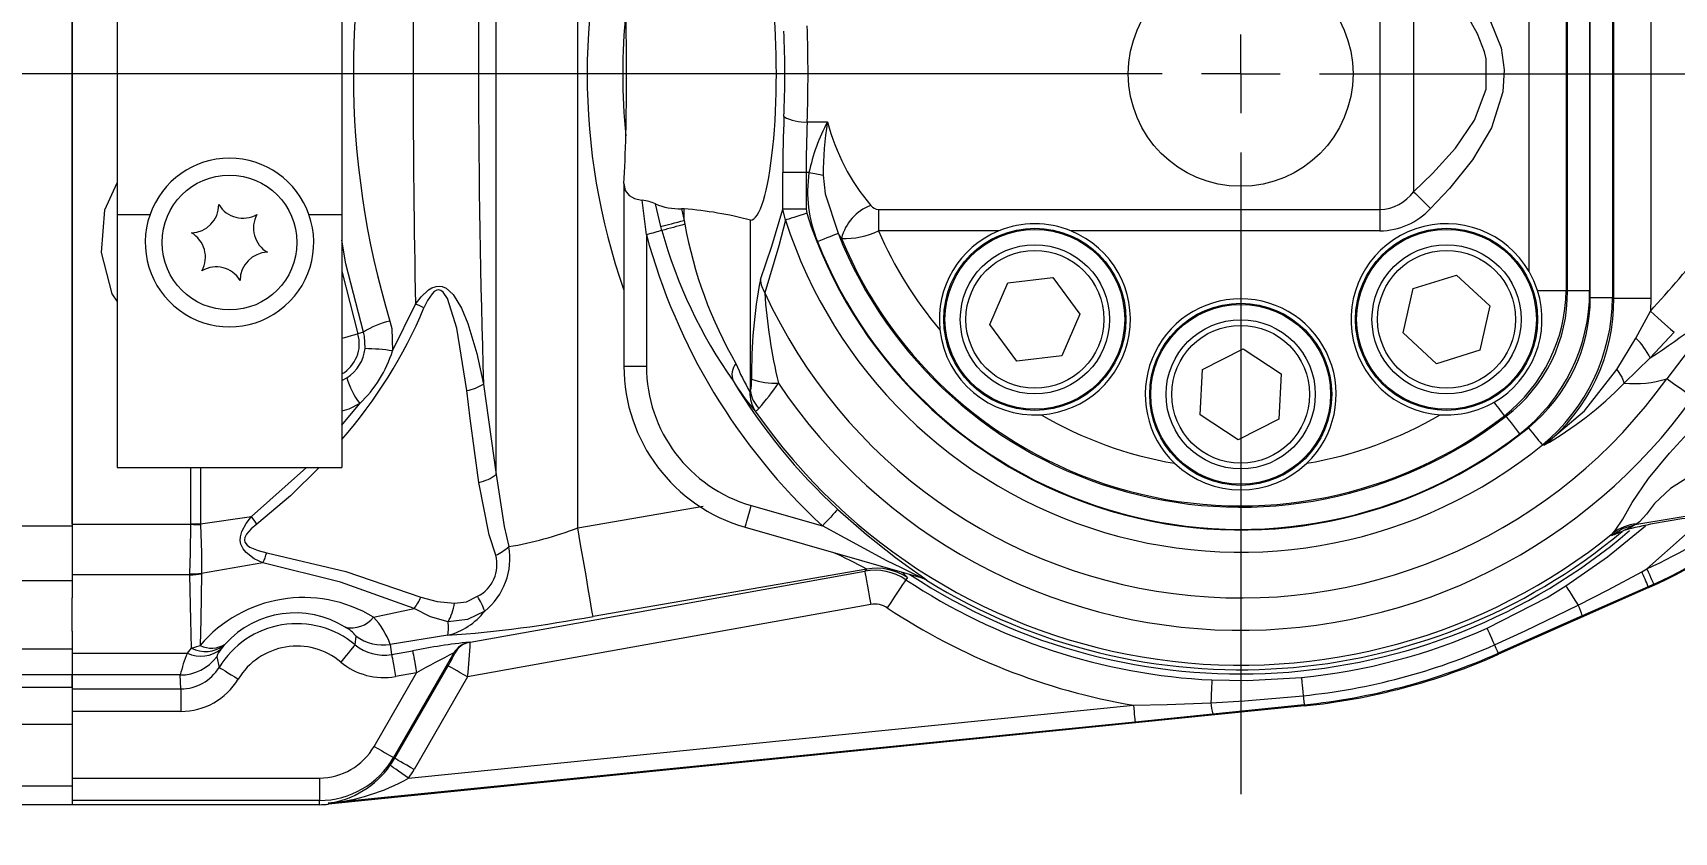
# Model space of a CAD drawing. Header units: millimetres. Extents: x 20 to 768, y 29 to 540.
# Drawn here: x 264.55 to 279.16, y 450.76 to 457.87 of the extents above; entities that cross this region are included whole.
import ezdxf

# ---------------------------------------------------------------- set-up
doc = ezdxf.new("R2010")
doc.units = ezdxf.units.MM
doc.linetypes.add('CENTERX2', pattern=[20.32, 12.7, -2.54, 2.54, -2.54])
doc.styles.add('SLDTEXTSTYLE0', font='TXT', dxfattribs={"width": 0.605})
doc.dimstyles.new('SLDDIMSTYLE0', dxfattribs={"dimtxt": 3.5, "dimasz": 3.5, "dimexe": 0, "dimexo": 0.0625, "dimgap": 0.875, "dimtad": 1, "dimtoh": 1, "dimlfac": 10, "dimrnd": 1e-09, "dimzin": 12, "dimdsep": 46, "dimtxsty": 'SLDTEXTSTYLE0', "dimsah": 1, "dimcen": 0.09, "dimadec": 0, "dimazin": 0, "dimtfac": 1, "dimtdec": 3, "dimtofl": 0, "dimtmove": 0, "dimatfit": 3, "dimfxl": 1, "dimfrac": 2, "dimtolj": 1, "dimtzin": 12, "dimarcsym": 0})

# ---------------------------------------------------------------- blocks, each defined once
blk = doc.blocks.new('Block3')
at = {"color": 7, "linetype": 'Continuous', "lineweight": 15}
blk.add_circle((1181.3, 1734.82), 10, dxfattribs=at)
blk = doc.blocks.new('*D11')
at = {"color": 7, "linetype": 'Continuous', "lineweight": 0, "transparency": 16777216}
for p, q in [((203.003, 512.502), (355.828, 512.502)), ((354.328, 252.399), (354.328, 512.502)), ((232.505, 252.399), (355.828, 252.399))]:
    blk.add_line(p, q, dxfattribs=at)
for points in [[(354.328, 512.502), (353.79, 509.002), (354.867, 509.002)], [(354.328, 252.399), (354.867, 255.899), (353.79, 255.899)]]:
    blk.add_solid(points, dxfattribs=at)
at = {"color": 7, "linetype": 'Continuous', "lineweight": 0, "transparency": 16777216, "insert": (349.816, 377.113), "char_height": 3.5, "attachment_point": 1, "rotation": 90, "style": 'SLDTEXTSTYLE0'}
blk.add_mtext('2601', dxfattribs=at)
blk = doc.blocks.new('SW_CENTERMARKSYMBOL_2')
at = {"color": 0, "linetype": 'Continuous', "lineweight": 0}
for p, q in [((0, 0), (0, 0.35)), ((-0.7, 0), (-67.625, 0)), ((0, 0), (-0.35, 0)), ((0, 0), (0, -0.35)), ((0, 0), (0.35, 0)), ((0.7, 0), (21.737, 0)), ((0, -0.7), (0, -6.408))]:
    blk.add_line(p, q, dxfattribs=at)

msp = doc.modelspace()

# ---------------------------------------------------------------- linework, layer by layer
at = {"color": 7, "linetype": 'Continuous', "lineweight": 15}
for p, q in [((264.899026, 461.85818), (264.899026, 453.478828)), ((264.899026, 453.495827), (264.899026, 461.85818)), ((269.399027, 453.46382), (269.399027, 461.409751)), ((268.673979, 453.937593), (268.673979, 461.065713)), ((278.195713, 459.426907), (278.195713, 455.576399)), ((278.207193, 455.570772), (278.207193, 459.432534)), ((278.404526, 459.432534), (278.404526, 455.570772)), ((278.410439, 455.513504), (278.410439, 459.489802)), ((278.607772, 459.489802), (278.607772, 455.513504)), ((278.619252, 455.508056), (278.619252, 459.49525)), ((278.948144, 459.49525), (278.948144, 455.508056)), ((277.866821, 455.743888), (277.866821, 459.259406)), ((265.299027, 458.751658), (265.299027, 456.251648)), ((267.299025, 458.751658), (267.299025, 456.251648)), ((276.538257, 458.707658), (276.538257, 456.295648)), ((276.838253, 458.549526), (276.838253, 456.453768)), ((271.440779, 457.074157), (271.622352, 457.074157)), ((269.809781, 456.518844), (269.809781, 454.901651)), ((271.430789, 456.624153), (271.223979, 456.624153)), ((271.223979, 456.297079), (271.223979, 456.624153)), ((271.456884, 456.624153), (271.430789, 456.624153)), ((271.430789, 456.624153), (271.430789, 456.297079)), ((270.009784, 456.07101), (269.972811, 456.377819)), ((265.299027, 456.251648), (265.591918, 456.251648)), ((265.299027, 456.251648), (265.299027, 454.001656)), ((267.006133, 456.251648), (267.299025, 456.251648)), ((267.299025, 456.251648), (267.299025, 454.001656)), ((270.137958, 456.144837), (270.091002, 456.344679)), ((270.345567, 456.301657), (270.321099, 456.301657)), ((270.321099, 456.301657), (270.345567, 456.19804)), ((270.345567, 456.19804), (270.345567, 456.301657)), ((271.430789, 456.297079), (271.223979, 456.297079)), ((271.248333, 456.201151), (271.223979, 456.297079)), ((271.430789, 456.297079), (271.436225, 456.261483)), ((272.075073, 456.295648), (276.538257, 456.295648)), ((272.075073, 456.295648), (272.075073, 456.105223)), ((276.538257, 456.295648), (276.538257, 456.105223)), ((270.009784, 456.07101), (270.009784, 454.901651)), ((270.147674, 456.108299), (270.137958, 456.144837)), ((270.345567, 456.19804), (270.351527, 456.164244)), ((270.936452, 454.679993), (270.936452, 456.201664)), ((271.746056, 456.038955), (271.71555, 456.083861)), ((273.145459, 456.105223), (272.075073, 456.105223)), ((276.538257, 456.105223), (273.788707, 456.105223)), ((273.065583, 455.27226), (273.226355, 455.643049)), ((273.226355, 455.643049), (273.627852, 455.689219)), ((273.627852, 455.689219), (273.868583, 455.364588)), ((276.833872, 455.592409), (277.219699, 455.712715)), ((277.219699, 455.712715), (277.516799, 455.438724)), ((276.745145, 455.198124), (276.833872, 455.592409)), ((277.94088, 455.576399), (278.195713, 455.576399)), ((278.195713, 455.576399), (278.207193, 455.570772)), ((278.404526, 455.570772), (278.207193, 455.570772)), ((278.410439, 455.513504), (278.607772, 455.513504)), ((278.607772, 455.513504), (278.619252, 455.508056)), ((278.619252, 455.508056), (278.948144, 455.508056)), ((278.948144, 455.508056), (278.944836, 455.391196)), ((267.750887, 455.038348), (267.954914, 455.454651)), ((273.868583, 455.364588), (273.707805, 454.993799)), ((277.516799, 455.438724), (277.428065, 455.04444)), ((278.816019, 455.151287), (278.944836, 455.391196)), ((267.492483, 455.203965), (267.442207, 455.18916)), ((273.306309, 454.94763), (273.065583, 455.27226)), ((277.042238, 454.924145), (276.745145, 455.198124)), ((279.156969, 455.203083), (278.944485, 454.975835)), ((274.960081, 454.871765), (275.320177, 455.05524)), ((275.320177, 455.05524), (275.659118, 454.835132)), ((277.428065, 455.04444), (277.042238, 454.924145)), ((278.645597, 454.871825), (278.816019, 455.151287)), ((273.707805, 454.993799), (273.306309, 454.94763)), ((278.944485, 454.975835), (278.712545, 454.751244)), ((274.938933, 454.46817), (274.960081, 454.871765)), ((275.659118, 454.835132), (275.637971, 454.431537)), ((268.560539, 454.742459), (268.673979, 453.937593)), ((275.277875, 454.248062), (274.938933, 454.46817)), ((277.661882, 454.457262), (277.647833, 454.460898)), ((275.637971, 454.431537), (275.277875, 454.248062)), ((277.997969, 454.198185), (277.983706, 454.201368)), ((265.299027, 454.001656), (267.299025, 454.001656)), ((270.943664, 453.662351), (271.576671, 453.480843)), ((264.899026, 453.478828), (264.199023, 453.478828)), ((264.899026, 453.495827), (265.956388, 453.495827)), ((264.899026, 453.478828), (264.899026, 452.993599)), ((265.956388, 453.495827), (265.956442, 453.498224)), ((266.040937, 453.49907), (266.494892, 453.564266)), ((266.040937, 453.49907), (266.041343, 453.492823)), ((270.888536, 453.470102), (272.451423, 453.021947)), ((278.598682, 453.397253), (278.610663, 453.415528)), ((266.596727, 453.153506), (266.050027, 453.058377)), ((264.899026, 452.993599), (264.199023, 452.993599)), ((265.947257, 453.045705), (264.899026, 453.045705)), ((264.899026, 452.993599), (264.899026, 452.841035)), ((265.947257, 453.045705), (265.947412, 453.056899)), ((266.050027, 453.058377), (266.049723, 453.053883)), ((271.971182, 453.096703), (269.534646, 452.676478)), ((271.953802, 453.078094), (271.971182, 453.096703)), ((272.332446, 453.02091), (272.318701, 453.002849)), ((278.868823, 453.07385), (278.913055, 453.098467)), ((278.930275, 452.932838), (277.594338, 452.338901)), ((278.926913, 452.940408), (278.337686, 452.679816)), ((278.975366, 452.962247), (278.926913, 452.940408)), ((278.926913, 452.940408), (278.930275, 452.932838)), ((264.899026, 452.545217), (264.899026, 452.841035)), ((267.581336, 452.66929), (267.942862, 452.746311)), ((264.899026, 452.545217), (264.899026, 452.385727)), ((265.960179, 452.394906), (266.038076, 452.417162)), ((266.249929, 452.417603), (266.22567, 452.387098)), ((266.260312, 452.429643), (266.249929, 452.417603)), ((267.417411, 452.423957), (267.425744, 452.501097)), ((268.241821, 452.508119), (267.730789, 452.427498)), ((267.730789, 452.427498), (267.742424, 452.337554)), ((268.434785, 452.447942), (268.441371, 452.446702)), ((264.899026, 452.385727), (264.199023, 452.385727)), ((264.899026, 452.385727), (264.899026, 452.157656)), ((264.899026, 452.349249), (265.92422, 452.349249)), ((265.92422, 452.349249), (265.960179, 452.394906)), ((266.18524, 452.318052), (266.207318, 452.222994)), ((267.742424, 452.337554), (267.929308, 452.370444)), ((268.296937, 452.350965), (267.759602, 451.420275)), ((268.303643, 452.349726), (268.296937, 452.350965)), ((277.590047, 452.348557), (277.594338, 452.338901)), ((264.899026, 452.157656), (264.199023, 452.157656)), ((264.899026, 452.157656), (264.899026, 452.043918)), ((265.861611, 452.155271), (264.899026, 452.155271)), ((264.899026, 452.043918), (264.899026, 452.155271)), ((265.866212, 452.031329), (265.861611, 452.155271)), ((267.586635, 451.520136), (267.963932, 452.17363)), ((267.769627, 451.414481), (268.244873, 452.237633)), ((267.963932, 452.17363), (267.77703, 452.140764)), ((268.41784, 452.137759), (267.942594, 451.314619)), ((264.899026, 452.043918), (264.199023, 452.043918)), ((264.899026, 452.043918), (264.899026, 451.714221)), ((264.899026, 452.031329), (265.866212, 452.031329)), ((265.866212, 452.031329), (265.866212, 451.83163)), ((265.866212, 451.83163), (264.899026, 451.83163)), ((275.864945, 451.880065), (267.179154, 451.005677)), ((267.892264, 451.236335), (274.344145, 451.885834)), ((275.863884, 451.890579), (275.050364, 451.807645)), ((275.863884, 451.890579), (275.864945, 451.880065)), ((264.899026, 451.714221), (264.199023, 451.714221)), ((264.899026, 451.714221), (264.899026, 451.534978)), ((274.359147, 451.736787), (267.178325, 451.013902)), ((275.050364, 451.807645), (274.359147, 451.736787)), ((264.899026, 451.534978), (264.899026, 451.238611)), ((267.759602, 451.420275), (267.769627, 451.414481)), ((264.899026, 451.166919), (264.199023, 451.166919)), ((264.899026, 451.238611), (267.099027, 451.238611)), ((264.899026, 451.238611), (264.899026, 451.05125)), ((267.099027, 451.238611), (267.099027, 451.038888)), ((264.899026, 451.001647), (264.199023, 451.001647)), ((264.899026, 451.05125), (264.899026, 451.001647)), ((267.099027, 451.038888), (264.899026, 451.038888)), ((267.099027, 451.001647), (264.899026, 451.001647)), ((267.099027, 451.001647), (267.099027, 451.038888)), ((267.178325, 451.013902), (267.179154, 451.005677))]:
    msp.add_line(p, q, dxfattribs=at)
at = {"color": 8, "linetype": 'Continuous', "lineweight": 15}
for p, q in [((267.299025, 455.747453), (267.442207, 455.18916)), ((269.809781, 454.901651), (270.009784, 454.901651)), ((267.299025, 454.775253), (267.344509, 454.799524)), ((267.299025, 454.376319), (267.458097, 454.569474)), ((265.956442, 453.498224), (265.955703, 454.001656)), ((266.041253, 454.001656), (266.040937, 453.49907)), ((266.494892, 453.564266), (266.983919, 454.001656)), ((269.399027, 453.46382), (270.514612, 453.656331))]:
    msp.add_line(p, q, dxfattribs=at)
at = {"color": 7, "linetype": 'Continuous', "lineweight": 15, "flags": 128}
for points in [[(276.988254, 458.699146), (277.250944, 458.411566), (277.472548, 458.092705), (277.618138, 457.73367), (277.644305, 457.538787), (277.632575, 457.342592), (277.529774, 457.020512), (277.362458, 456.738082), (277.156, 456.481555), (276.988254, 456.30416)], [(276.838253, 456.453768), (277.006005, 456.615237), (277.209745, 456.840697), (277.379773, 457.091263), (277.482574, 457.366792), (277.48283, 457.635167), (277.468137, 457.698539), (277.407341, 457.858399), (277.322547, 458.007386), (277.097635, 458.293072), (276.838253, 458.549526)], [(269.810055, 456.527177), (269.821505, 456.463555), (269.855533, 456.421045), (269.90302, 456.394223), (269.965117, 456.378749), (269.972811, 456.377819)], [(271.456884, 456.624153), (271.473895, 456.621209), (271.490793, 456.618276), (271.507458, 456.61538), (271.523784, 456.612554), (271.539651, 456.609801), (271.554963, 456.607142), (271.569608, 456.604603), (271.583496, 456.602195)], [(271.583496, 456.602195), (271.601073, 456.436065), (271.71555, 456.083861)], [(276.838253, 456.453768), (276.853691, 456.438378), (276.870422, 456.421688), (276.888279, 456.403878), (276.907097, 456.385103), (276.926695, 456.365553), (276.946883, 456.345418), (276.96747, 456.32489), (276.988254, 456.30416)], [(271.024088, 455.67303), (271.12544, 455.96818), (271.223979, 456.297079)], [(271.436225, 456.261483), (271.405808, 456.251708), (271.376102, 456.242171), (271.347789, 456.233087), (271.321539, 456.224659), (271.29796, 456.217089), (271.277599, 456.210545), (271.260927, 456.205192), (271.248333, 456.201151)], [(270.147674, 456.108299), (270.133577, 456.104484), (270.118259, 456.100348), (270.101867, 456.095913), (270.084564, 456.091228), (270.066528, 456.086353), (270.047925, 456.081322), (270.028947, 456.076184), (270.009784, 456.07101)], [(270.137958, 456.144837), (270.159177, 456.150273), (270.182238, 456.156185), (270.206915, 456.162504), (270.232962, 456.169179), (270.260124, 456.176141), (270.288132, 456.183317), (270.316706, 456.190649), (270.345567, 456.19804)], [(271.248333, 456.201151), (271.189104, 455.972174), (271.063368, 455.555323)], [(271.532057, 456.011263), (271.561758, 456.023017), (271.590774, 456.034497), (271.618424, 456.04544), (271.64406, 456.055585), (271.667085, 456.064692), (271.686976, 456.07256), (271.703254, 456.078997), (271.71555, 456.083861)], [(277.94088, 455.576399), (277.908282, 455.662349), (277.866821, 455.743888)], [(267.954914, 455.454651), (268.004601, 455.51869), (268.069844, 455.579773), (268.100957, 455.598572), (268.137912, 455.611316), (268.165795, 455.613581), (268.192284, 455.609539), (268.227224, 455.594471), (268.288992, 455.538967), (268.364893, 455.417767), (268.420754, 455.282596), (268.501524, 455.01596), (268.560539, 454.742459)], [(268.41198, 454.684678), (268.322591, 455.239061), (268.239502, 455.502489), (268.200712, 455.559853), (268.178795, 455.575636), (268.162195, 455.580095), (268.144719, 455.578128), (268.121575, 455.565599), (268.102096, 455.546847), (268.061267, 455.485478), (268.030189, 455.42095)], [(279.771988, 455.597833), (279.415355, 455.213776), (279.090558, 454.789964)], [(278.944836, 455.391196), (279.01157, 455.33202), (279.075061, 455.275718), (279.125564, 455.230931), (279.156969, 455.203083)], [(267.505543, 455.057958), (267.501555, 455.167356), (267.492483, 455.203965)], [(267.727499, 455.303267), (267.743884, 455.23676), (267.750887, 455.038348)], [(277.997969, 454.198185), (278.358112, 454.505673), (278.645597, 454.871825)], [(278.645597, 454.871825), (278.690784, 454.804197), (278.712545, 454.751244)], [(279.324238, 454.622832), (279.285304, 454.650679), (279.248099, 454.677287), (279.213194, 454.702249), (279.181139, 454.725173), (279.152433, 454.745701), (279.127519, 454.763523), (279.106788, 454.778353), (279.090558, 454.789964)], [(268.519197, 453.868058), (268.442391, 454.437187), (268.41198, 454.684678)], [(270.93135, 454.673615), (270.931934, 454.672864), (270.933758, 454.67259), (270.934389, 454.673365), (270.936094, 454.6783), (270.936452, 454.679993)], [(271.010206, 454.526189), (270.991646, 454.50857), (270.979754, 454.50249), (270.978115, 454.5028)], [(277.647833, 454.460898), (277.640746, 454.470077), (277.632205, 454.48114), (277.622263, 454.494003), (277.61101, 454.50857), (277.598522, 454.524735), (277.584897, 454.542378), (277.570234, 454.561356), (277.554647, 454.581538)], [(277.78288, 454.301372), (277.763288, 454.326609), (277.74416, 454.351261), (277.725927, 454.374746), (277.709024, 454.396525), (277.693842, 454.416087), (277.680729, 454.432991), (277.669994, 454.44682), (277.661882, 454.457262)], [(278.610663, 453.415528), (278.632681, 453.439728), (278.698717, 453.542259), (278.783034, 453.688374), (278.929882, 453.904048), (279.116802, 454.129175), (279.508023, 454.554859)], [(277.85918, 454.354456), (277.879338, 454.329673), (277.899031, 454.305461), (277.917795, 454.282406), (277.935193, 454.261008), (277.950822, 454.241803), (277.964316, 454.22521), (277.975367, 454.211632), (277.983706, 454.201368)], [(285.781221, 454.264501), (284.785257, 454.230407), (283.789836, 454.163292), (281.798254, 453.947833), (279.813062, 453.655842), (278.80647, 453.49032)], [(279.805301, 454.172006), (279.326878, 453.942457), (279.123692, 453.812877), (278.983359, 453.679827), (278.910522, 453.584567), (278.847824, 453.516427), (278.823273, 453.500644)], [(268.673979, 453.937593), (268.743782, 453.47648), (268.785886, 453.296951)], [(268.668429, 453.220144), (268.611739, 453.401461), (268.519197, 453.868058)], [(271.712355, 453.627399), (271.708576, 453.623322), (271.700065, 453.614119), (271.687113, 453.600136), (271.670197, 453.581861), (271.649925, 453.559962), (271.627019, 453.535226), (271.602307, 453.508523), (271.576671, 453.480843)], [(271.712355, 453.627399), (271.968125, 453.403726), (272.227822, 453.199986), (272.346125, 453.114036), (272.455273, 453.037003), (272.488807, 453.012744), (272.501759, 453.002218), (272.50316, 452.999082)], [(265.947412, 453.056899), (265.952174, 453.242472), (265.956388, 453.495827)], [(266.041343, 453.492823), (266.051118, 453.242353), (266.050027, 453.058377)], [(266.596727, 453.153506), (266.519724, 453.189603), (266.446309, 453.243867), (266.420452, 453.275767), (266.401015, 453.318408), (266.395734, 453.350976), (266.39751, 453.384724), (266.409699, 453.430167), (266.448121, 453.502897), (266.494892, 453.564266)], [(266.542314, 453.497973), (266.492186, 453.455821), (266.450195, 453.406981), (266.436057, 453.37725), (266.433005, 453.355649), (266.437225, 453.335264), (266.455553, 453.309384), (266.48085, 453.290764), (266.553984, 453.260997), (266.631459, 453.243008)], [(269.534646, 452.676478), (269.530885, 452.698329), (269.522379, 452.747694), (269.509445, 452.822796), (269.492535, 452.920941), (269.47227, 453.038612), (269.449369, 453.171554), (269.424657, 453.315011), (269.399027, 453.46382)], [(272.451423, 453.021947), (272.452079, 453.021768), (272.453515, 453.021696), (272.451936, 453.022972), (272.451047, 453.023508), (272.44014, 453.029362), (272.436641, 453.031138), (272.399793, 453.049246), (272.280161, 453.107193), (272.150181, 453.171399), (271.576671, 453.480843)], [(278.598682, 453.397253), (278.696601, 453.45712), (278.80647, 453.49032)], [(278.692733, 453.430692), (278.666954, 453.423742), (278.621845, 453.402177), (278.598682, 453.397253)], [(278.80647, 453.49032), (278.772835, 453.470472), (278.721063, 453.447595)], [(278.823273, 453.500644), (278.809707, 453.493086), (278.80647, 453.49032)], [(267.942862, 452.746311), (267.287259, 452.980319), (266.596727, 453.153506)], [(266.631459, 453.243008), (267.334543, 453.076103), (268.003373, 452.847567)], [(265.960179, 452.394906), (265.955154, 452.643278), (265.947257, 453.045705)], [(266.049723, 453.053883), (266.042803, 452.649728), (266.038076, 452.417162)], [(268.441371, 452.446702), (269.207631, 452.584031), (271.953802, 453.078094)], [(271.953802, 453.078094), (271.954851, 453.072265), (271.957902, 453.055361), (271.962832, 453.028026), (271.969454, 452.99131), (271.977518, 452.946606), (271.986715, 452.895633), (271.996687, 452.840343), (272.007058, 452.782861)], [(272.318701, 453.002849), (272.315185, 452.997533), (272.305529, 452.982953), (272.290103, 452.959672), (272.269486, 452.928546), (272.244464, 452.890781), (272.215979, 452.847782), (272.185115, 452.801195), (272.15303, 452.75276)], [(272.50316, 452.999082), (272.452442, 453.021649), (272.451423, 453.021947)], [(278.302787, 452.775851), (278.569458, 452.912966), (278.868823, 453.07385)], [(278.913055, 453.098467), (278.924827, 453.072742), (278.936176, 453.047922), (278.946696, 453.024927), (278.956006, 453.004578), (278.963773, 452.987591), (278.969721, 452.974597), (278.973631, 452.966049), (278.975366, 452.962247)], [(268.003373, 452.847567), (268.147699, 452.809969), (268.301706, 452.793434)], [(268.301706, 452.793434), (268.409811, 452.806989), (268.507092, 452.855113)], [(277.491359, 452.570513), (278.025703, 452.84473), (278.193794, 452.947322)], [(278.193794, 452.947322), (278.195987, 452.943877), (278.20193, 452.934531), (278.211479, 452.91951), (278.224407, 452.899173), (278.240411, 452.873996), (278.259109, 452.844563), (278.280072, 452.81159), (278.302787, 452.775851)], [(268.245153, 452.628973), (268.089585, 452.671805), (267.942862, 452.746311)], [(268.57069, 452.723709), (268.416743, 452.648917), (268.245153, 452.628973)], [(272.007058, 452.782861), (269.260584, 452.288762), (268.41784, 452.137759)], [(277.557205, 452.422419), (277.830259, 452.546707), (278.302787, 452.775851)], [(277.491359, 452.570513), (277.492665, 452.56758), (277.496169, 452.559701), (277.501814, 452.547017), (277.509485, 452.529755), (277.519052, 452.508238), (277.530335, 452.482858), (277.543126, 452.454081), (277.557205, 452.422419)], [(278.337686, 452.679816), (278.029154, 452.543405), (277.590047, 452.348557)], [(267.417411, 452.423957), (267.413847, 452.419689), (267.405824, 452.410057), (267.393629, 452.395418), (267.377691, 452.376285), (267.358593, 452.353349), (267.337011, 452.327445), (267.313729, 452.299491), (267.289577, 452.270499)], [(277.557205, 452.422419), (277.563988, 452.407161), (277.57018, 452.393225), (277.575688, 452.380851), (277.580403, 452.370241), (277.584253, 452.361575), (277.587174, 452.355006), (277.589117, 452.350643), (277.590047, 452.348557)], [(267.742424, 452.337554), (267.743336, 452.332392), (267.745469, 452.320245), (267.748754, 452.301565), (267.753069, 452.277044), (267.758249, 452.247563), (267.76412, 452.214196), (267.770456, 452.17816), (267.77703, 452.140764)], [(267.929308, 452.370444), (267.930214, 452.365306), (267.932342, 452.353183), (267.935626, 452.334526), (267.939941, 452.310005), (267.945127, 452.280513), (267.951004, 452.247122), (267.957346, 452.211061), (267.963932, 452.17363)], [(266.207318, 452.222994), (266.212068, 452.220109), (266.222773, 452.213589), (266.239051, 452.20367), (266.260318, 452.190712), (266.285805, 452.175191), (266.3146, 452.157656), (266.345666, 452.138725), (266.377888, 452.119091)], [(268.41784, 452.137759), (268.385164, 452.15663), (268.353657, 452.174822), (268.324457, 452.191678), (268.298612, 452.206603), (268.277053, 452.219048), (268.260543, 452.228573), (268.249689, 452.234844), (268.244873, 452.237633)], [(275.042711, 452.111295), (275.357084, 452.10549), (275.839554, 452.132276)], [(275.839554, 452.132276), (275.839875, 452.129069), (275.84074, 452.120486), (275.842135, 452.106682), (275.844024, 452.087882), (275.846384, 452.064458), (275.849162, 452.036825), (275.852321, 452.005485), (275.85579, 451.971021)], [(275.042711, 452.111295), (275.04252, 452.107218), (275.041996, 452.096155), (275.041149, 452.078381), (275.040005, 452.054301), (275.038586, 452.024499), (275.036929, 451.989678), (275.035076, 451.950649), (275.033061, 451.908341)], [(275.033061, 451.908341), (275.332455, 451.926461), (275.85579, 451.971021)], [(275.85579, 451.971021), (275.857465, 451.954404), (275.858991, 451.939228), (275.860344, 451.925746), (275.861512, 451.914194), (275.86246, 451.904765), (275.863181, 451.897612), (275.863658, 451.892856), (275.863884, 451.890579)], [(274.344145, 451.885834), (274.644081, 451.892308), (275.033061, 451.908341)], [(274.344145, 451.885834), (274.346976, 451.857677), (274.349712, 451.830533), (274.352245, 451.805368), (274.354486, 451.7831), (274.356358, 451.764515), (274.357788, 451.750294), (274.35873, 451.740948), (274.359147, 451.736787)], [(267.586635, 451.520136), (267.61931, 451.501265), (267.650817, 451.483074), (267.680012, 451.466218), (267.705862, 451.451293), (267.727421, 451.438847), (267.743926, 451.429323), (267.754786, 451.423052), (267.759602, 451.420275)], [(267.942594, 451.314619), (267.909919, 451.333478), (267.878412, 451.35167), (267.849211, 451.368526), (267.823367, 451.383451), (267.801808, 451.395896), (267.785303, 451.405433), (267.774443, 451.411703), (267.769627, 451.414481)], [(267.892264, 451.236335), (267.861532, 451.258233), (267.831908, 451.279345), (267.804454, 451.298908), (267.780147, 451.316229), (267.759876, 451.330677), (267.744355, 451.341739), (267.734144, 451.349011), (267.729615, 451.352242)]]:
    msp.add_lwpolyline(points, dxfattribs=at)
at = {"color": 8, "linetype": 'Continuous', "lineweight": 15, "flags": 128}
for points in [[(265.299027, 455.480662), (265.256135, 455.543998), (265.159415, 455.913404), (265.191237, 456.293467), (265.299027, 456.533089)], [(267.492483, 455.203965), (267.335634, 455.813459), (267.299025, 456.022528)], [(267.442207, 455.18916), (267.436872, 455.187598), (267.424844, 455.184058), (267.406563, 455.178669), (267.38268, 455.171636), (267.354046, 455.16322), (267.321704, 455.153695), (267.299025, 455.147019)], [(267.458097, 454.569474), (267.362676, 454.518369), (267.299025, 454.502931)], [(267.09858, 454.001656), (266.843431, 453.748933), (266.542314, 453.497973)], [(270.888536, 453.470102), (270.889155, 453.472272), (270.891939, 453.481987), (270.89685, 453.499094), (270.903675, 453.5229), (270.912139, 453.552428), (270.921902, 453.586462), (270.932554, 453.623608), (270.943664, 453.662351)], [(278.193794, 452.947322), (278.564487, 453.205338), (278.900306, 453.482643)], [(279.408757, 453.557125), (279.254685, 453.40263), (278.913055, 453.098467)], [(272.281442, 453.070691), (272.287969, 453.065327), (272.332446, 453.02091)]]:
    msp.add_lwpolyline(points, dxfattribs=at)
at = {"color": 7, "linetype": 'Continuous', "lineweight": 15}
for centre, radius in [((266.299026, 456.001652), 0.6), ((273.467081, 455.318425), 0.81), ((273.467081, 455.318425), 0.8), ((277.13097, 455.318425), 0.81), ((277.13097, 455.318425), 0.8), ((273.467081, 455.318425), 0.6635), ((273.467081, 455.318425), 0.6135), ((277.13097, 455.318425), 0.6635), ((277.13097, 455.318425), 0.6135), ((275.299026, 454.651652), 0.81), ((275.299026, 454.651652), 0.8), ((275.299026, 454.651652), 0.6635), ((275.299026, 454.651652), 0.6135)]:
    msp.add_circle(centre, radius, dxfattribs=at)
at = {"color": 7, "linetype": 'CENTERX2', "lineweight": 0}
for radius, start, end in [(134, 299.41474731, 180), (130.743499, 314.29658528, 194.29658528)]:
    msp.add_arc((203.002615, 378.501652), radius, start, end, dxfattribs=at)
at = {"color": 7, "linetype": 'Continuous', "lineweight": 15}
for centre, radius, start, end in [((358.093798, 457.571502), 89.577943, 178.30771732, 181.80981167), ((274.978206, 457.5012), 7.576521, 163.1220475, 196.8638189), ((376.505991, 457.634851), 108.572969, 179.0089521, 181.15060575), ((275.299026, 457.501652), 5.5, 174.2526216, 185.7473785), ((271.416762, 457.445312), 0.371931, 240.5626077, 273.7022758), ((273.080544, 456.282548), 1.659207, 151.5038141, 168.1187204), ((274.070785, 456.634999), 2.487505, 169.8313859, 180.7555984), ((273.445951, 457.54654), 1.883788, 194.5226399, 220.1818877), ((266.299026, 456.001652), 0.75, 19.4712206, 160.5287794), ((272.612119, 456.454792), 1.167584, 171.659656, 202.3255826), ((271.201009, 462.509709), 10.51856, 317.4092251, 325.8132754), ((269.934396, 456.013492), 0.366347, 64.6923881, 83.9808956), ((276.525561, 456.683383), 0.387943, 271.8753856, 323.7094241), ((266.299026, 456.001653), 0.749999, 160.5291754, 19.4708246), ((265.954679, 456.338375), 0.24998, 271.2100649, 0.0732716), ((266.418462, 456.468233), 0.249984, 211.210763, 300.0721065), ((266.762838, 456.131516), 0.250004, 151.2149487, 240.0678905), ((270.310558, 456.882104), 0.580543, 247.7783281, 271.0404352), ((270.05531, 452.7906), 3.523033, 75.5160456, 85.2741339), ((275.299026, 457.501652), 4.057001, 197.7995217, 309.1273468), ((272.155438, 455.936024), 0.422124, 110.6262023, 165.8866596), ((272.081125, 456.390921), 0.095465, 218.8102326, 266.3652812), ((276.529779, 456.732819), 0.627653, 270.7739554, 316.9249342), ((265.835213, 455.871793), 0.250004, 331.2149487, 60.0678905), ((275.299026, 457.501652), 5.479311, 195.1353304, 227.2073805), ((291.881402, 377.313639), 81.737099, 105.27213633, 105.4203166), ((274.346513, 457.276664), 4.358363, 195.5497012, 215.0963892), ((274.14362, 456.854503), 3.854403, 190.3163724, 210.0263525), ((275.299026, 457.501652), 4.254337, 197.7995217, 309.1273468), ((275.299026, 457.501652), 3.853753, 201.5859983, 307.816314), ((271.778961, 456.725488), 0.687321, 267.2558994, 295.5196182), ((275.299026, 457.501652), 3.513384, 203.4193876, 220.3661872), ((273.467081, 455.318425), 0.85, 112.2333974, 186.2331262), ((273.467083, 455.318571), 0.849861, 67.7627578, 112.2372422), ((273.467081, 455.318425), 0.85, 273.7668738, 67.7666026), ((277.13097, 455.318425), 0.85, 30.0364413, 266.2331262), ((266.643413, 455.664894), 0.250021, 91.2192746, 180.0640619), ((275.299026, 457.501652), 4.051088, 201.5859983, 307.816314), ((275.299026, 457.501652), 3.842276, 202.3761781, 307.6840649), ((266.179584, 455.535056), 0.249998, 31.2139494, 120.0689202), ((275.332407, 454.84651), 4.386883, 169.1401592, 180.784337), ((271.291745, 455.696941), 0.268723, 185.1049149, 211.8032762), ((275.655416, 455.842848), 4.601041, 183.5828239, 193.7465357), ((275.299026, 457.501652), 4.661436, 204.6793215, 324.4277687), ((275.299026, 454.651652), 0.85, 313.7668738, 226.2331262), ((277.130966, 455.318426), 0.850006, 299.897207, 17.667661), ((276.75177, 455.593298), 1.444042, 308.3544367, 359.3295009), ((276.82825, 455.555791), 1.379024, 307.1934831, 0.6224534), ((276.805708, 455.566825), 1.598823, 307.6749981, 0.1414602), ((276.923332, 455.510176), 1.48711, 308.998923, 0.1282457), ((276.899876, 455.521324), 1.707914, 309.3897688, 359.7376846), ((276.974533, 455.485884), 1.644868, 308.4769085, 0.7723407), ((274.462153, 461.800557), 8.165055, 303.2960544, 310.5651428), ((264.382935, 447.375217), 8.833815, 65.6144866, 66.1494134), ((267.885451, 454.60169), 0.719138, 102.6879354, 123.1232566), ((273.467094, 455.318434), 0.850013, 186.233521, 273.7659475), ((267.151557, 455.099143), 0.356374, 302.7811288, 353.3636043), ((266.691966, 455.373741), 1.110767, 313.6088995, 342.425389), ((267.475777, 453.140956), 1.917233, 81.7499347, 89.1104108), ((278.350437, 454.675631), 0.665594, 26.8098703, 45.6132068), ((271.299026, 454.901652), 1.489244, 180, 254), ((271.299026, 454.901652), 1.289244, 180, 254), ((270.934563, 454.824683), 0.163153, 141.7159337, 199.2822361), ((272.484311, 455.599557), 1.808054, 201.8798028, 210.8052017), ((267.979217, 454.969847), 0.657164, 195.0213635, 217.5348869), ((272.574808, 455.886573), 2.112878, 211.875745, 220.9138198), ((275.299026, 457.501652), 5.279585, 211.1477411, 227.2073805), ((270.515377, 454.771154), 0.43083, 347.7842047, 2.0357873), ((271.169827, 455.442825), 0.693501, 251.1650052, 271.3499344), ((268.988096, 456.30039), 2.690115, 318.7362639, 324.7946562), ((275.299026, 457.501652), 4.948729, 213.7886449, 324.4277687), ((276.402639, 456.99758), 3.222063, 299.6781221, 315.7993701), ((278.806227, 455.701251), 0.954615, 264.3681756, 287.3284466), ((268.322826, 455.133769), 0.457855, 281.2284854, 301.2778504), ((271.212891, 454.658886), 0.281926, 177.0053084, 213.6172285), ((271.199012, 454.711314), 0.264422, 186.8028122, 224.4361692), ((275.299026, 457.501652), 5.259597, 214.7619277, 309.0233701), ((275.299026, 457.501652), 3.513384, 239.6338128, 260.3661872), ((275.299026, 457.501652), 3.513384, 279.6338128, 300.3661872), ((277.130958, 455.318459), 0.850038, 266.2341223, 299.8965489), ((275.299026, 454.651681), 0.850023, 226.2346016, 313.7653984), ((268.425973, 454.282608), 0.424903, 282.6739433, 305.7096011), ((276.899026, 457.501652), 5, 293.9694823, 310.1299355), ((266.171328, 458.371531), 4.880439, 267.4758132, 268.473805), ((265.947803, 458.57869), 5.080474, 270.0974238, 271.0503934), ((263.893218, 451.653079), 3.22821, 34.8542822, 36.3009525), ((268.251724, 456.469558), 3.217261, 279.5570794, 290.8920695), ((275.299026, 457.501652), 5.337461, 236.5231074, 310.4347667), ((275.299026, 457.501652), 5.3, 238.1618445, 309.8158547), ((278.865297, 453.087574), 0.415202, 95.8091213, 127.8269271), ((278.763232, 453.344729), 0.111174, 112.2910078, 129.3560009), ((279.838131, 449.079696), 4.505304, 97.3735514, 104.5298041), ((268.194469, 453.191957), 0.600665, 308.7806683, 10.0667682), ((268.440936, 453.696254), 0.527668, 295.5392546, 310.8230955), ((266.055166, 453.41515), 0.601453, 334.2134244, 343.3688163), ((268.365024, 453.136075), 0.314837, 296.8233727, 15.487279), ((265.939079, 453.794206), 0.748546, 270.6259609, 278.5001565), ((265.987923, 453.807127), 0.751321, 266.9091219, 274.7414788), ((272.042531, 452.585975), 0.500054, 56.4763902, 100.2206417), ((272.056358, 452.60382), 0.500189, 56.4978606, 99.8044926), ((275.299026, 457.501652), 5.396443, 236.4767436, 267.2776243), ((273.983474, 450.867783), 5.360351, 22.7467338, 24.3024179), ((267.472323, 453.096213), 0.586377, 323.3647815, 334.9102831), ((267.961004, 452.509721), 0.646149, 19.3401021, 32.3127504), ((266.957425, 451.639048), 1.204435, 58.8010234, 139.7562505), ((266.884633, 451.866974), 0.84046, 58.086385, 137.9732401), ((268.093254, 453.093378), 0.603821, 284.2436175, 322.2501144), ((267.846295, 452.858082), 0.459976, 330.126474, 351.9206397), ((272.042591, 452.58618), 0.199864, 56.4564113, 100.2406763), ((275.299026, 457.501652), 5.696421, 236.4767436, 260.3500361), ((277.843683, 452.554657), 0.509611, 14.2171285, 25.7245274), ((266.899026, 451.801652), 0.809933, 50.2057628, 148.6526749), ((267.38356, 452.828068), 0.253625, 257.5621152, 321.2417835), ((267.200964, 452.325421), 0.285287, 38.0093028, 63.3481357), ((267.053387, 452.175878), 0.722624, 20.3774443, 43.0632956), ((267.410649, 463.938612), 11.460673, 274.1589594, 280.6803213), ((267.853906, 452.579287), 0.394389, 349.6039929, 7.2375706), ((275.299026, 457.501652), 5.39652, 275.7485459, 293.9694823), ((266.086568, 452.64225), 0.277765, 242.9338039, 306.0243829), ((266.138196, 452.619231), 0.225512, 243.6427129, 302.7862241), ((266.899026, 451.801652), 0.610207, 50.2057628, 148.6526749), ((267.672944, 452.730682), 0.39922, 230.2023216, 280.0227595), ((267.664517, 452.821776), 0.399809, 233.3290736, 279.5412935), ((269.140028, 446.160802), 6.326571, 96.4002401, 101.0327816), ((268.470177, 452.251174), 0.199926, 100.1965649, 150.0567233), ((268.476819, 452.250067), 0.199804, 100.2191342, 150.0808162), ((264.859083, 452.564195), 3.584215, 353.1669988, 358.1214796), ((275.299026, 457.501652), 5.55859, 275.7485459, 293.9694823), ((266.904359, 451.925803), 1.067698, 156.634418, 167.5892601), ((265.863485, 452.554646), 0.399379, 269.7311967, 323.6720996), ((266.044543, 452.610315), 0.28746, 245.2554676, 309.0573054), ((266.433938, 452.218787), 0.267776, 141.0567057, 158.2411639), ((267.673138, 452.731028), 0.599337, 230.2100967, 279.9823682), ((270.370805, 448.055277), 4.770101, 115.7702747, 120.3031361), ((267.726106, 452.581076), 0.622151, 326.4939779, 338.1699089), ((275.299026, 457.501652), 5.63943, 275.7485459, 293.9694823), ((275.299026, 457.501652), 5.65, 275.7485459, 293.9694823), ((265.866577, 452.430045), 0.398716, 269.9475685, 328.7150671), ((265.866263, 452.430658), 0.599028, 269.9951734, 328.6596644), ((275.540889, 451.94377), 0.509063, 183.9907653, 195.5097609), ((267.099026, 451.801652), 0.56304, 270, 330), ((267.099026, 451.801652), 0.762766, 270, 330), ((267.099026, 451.801652), 0.774345, 324.5232935, 330), ((267.061518, 451.82253), 0.817021, 278.2195461, 324.857381), ((267.099026, 451.801652), 0.974071, 324.5232935, 330), ((267.00706, 452.820583), 1.814781, 275.4151894, 299.1943998), ((267.099026, 451.801652), 0.8, 270, 275.7485459)]:
    msp.add_arc(centre, radius, start, end, dxfattribs=at)
at = {"color": 8, "linetype": 'Continuous', "lineweight": 15}
for centre, radius, start, end in [((275.299026, 457.501652), 5.816664, 160.6842417, 199.3157583), ((264.053929, 457.087523), 4.311393, 318.8229981, 337.2599478), ((267.144886, 455.101652), 0.309933, 299.8237404, 16.4006859), ((276.899026, 457.501652), 4.841933, 294.5795417, 306.7196125), ((276.899026, 457.501652), 4.991727, 294.5795417, 310.0527327), ((269.797864, 449.091822), 4.556576, 61.5127601, 65.7397684)]:
    msp.add_arc(centre, radius, start, end, dxfattribs=at)
at = {"color": 7, "linetype": 'Continuous', "lineweight": 15}
for centre, major_axis, ratio, start_param, end_param in [((270.937189, 457.501652), (0, 1.3), 0.176326981, 3.138370412, 6.286407549), ((269.764961, 457.501652), (0, 1.3), 0.052407779, 3.864940416, 5.559837544), ((270.943619, 457.501652), (0, 1.69), 0.176326981, 4.485446881, 4.939331079), ((271.150429, 457.501652), (0, 1.9), 0.156838209, 4.485446881, 4.939331079), ((271.613662, 456.624156), (0, 2.21), 0.176326981, 1.343854228, 1.570796327), ((271.820471, 456.624156), (0, 2), 0.194841314, 1.343854228, 1.570796327)]:
    msp.add_ellipse(centre, major_axis=major_axis, ratio=ratio, start_param=start_param, end_param=end_param, dxfattribs=at)

# ---------------------------------------------------------------- block references
at = {"color": 7, "linetype": 'Continuous', "xscale": 0.1, "yscale": 0.1, "zscale": 0.1}
msp.add_blockref('Block3', (157.1688, 284.019878), dxfattribs=at)
at = {"color": 7, "linetype": 'Continuous', "lineweight": 0}
msp.add_blockref('SW_CENTERMARKSYMBOL_2', (275.299026, 457.501652), dxfattribs=at)

# ---------------------------------------------------------------- dimensions: what is measured, and where the dimension line sits
dim = msp.add_linear_dim(base=(354.328069, 512.501652), p1=(232.505365, 252.39864), p2=(203.002615, 512.501652), angle=90, text='2601', dimstyle='SLDDIMSTYLE0', dxfattribs=at)
dim.commit()
dim.dimension.update_dxf_attribs({"geometry": '*D11', "text_midpoint": (354.328069, 382.450146), "dimtype": 160})

doc.saveas('drawing.dxf')
